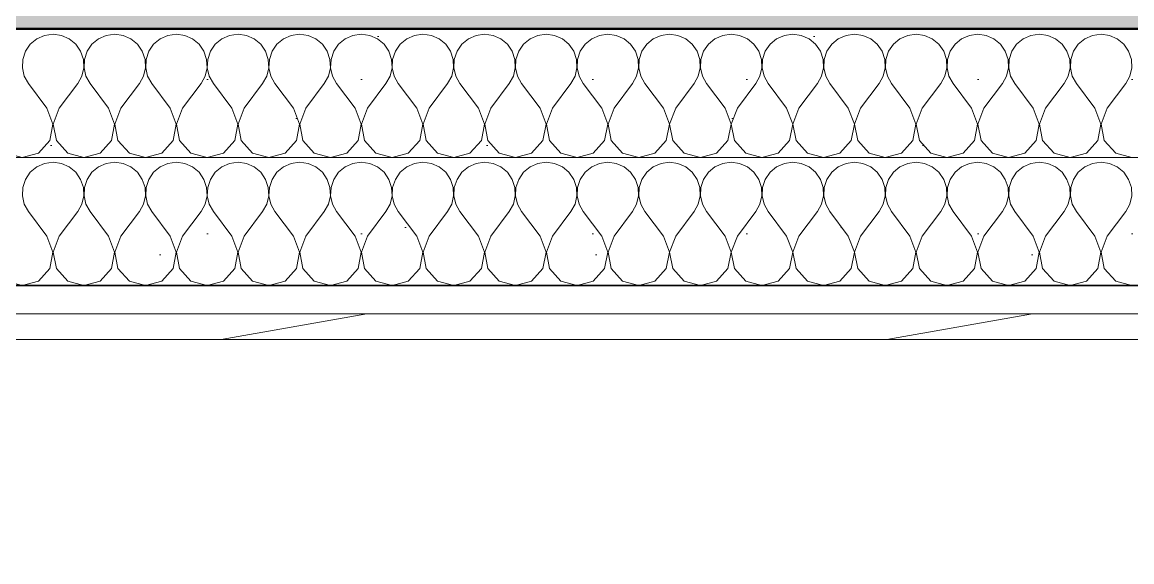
# Model space of a CAD drawing. Header units: millimetres. Extents: x 745166 to 884669, y -5000 to 15056.
# Drawn here: x 853848 to 854712, y 2814 to 3234 of the extents above; entities that cross this region are included whole.
import ezdxf

# ---------------------------------------------------------------- set-up
doc = ezdxf.new("R2010")
doc.units = ezdxf.units.MM
doc.header["$MEASUREMENT"] = 0
doc.linetypes.add('Wipeout_Contour', pattern=[1000, 0, -1000])
for name, color, linetype, lineweight in [('New_0_Pen_No__1', 7, 'Continuous', 13), ('New_2D Drafting - General_Pen_No__1', 7, 'Continuous', 13), ('New_Shell - Roof_Pen_No__21', 7, 'Continuous', 35)]:
    doc.layers.add(name, color=color, linetype=linetype, lineweight=lineweight)
doc.layers.add('New_Shell - Roof', color=7, linetype='Continuous')
doc.layers.add('New_Structural - Bearing', color=7, linetype='Continuous')

# ---------------------------------------------------------------- blocks, each defined once
blk = doc.blocks.new('*X4', base_point=(1087092.23, 129.18))
at = {"layer": 'New_Shell - Roof', "linetype": 'Continuous', "lineweight": 0, "true_color": 0x000000}
for points in [[(854142.38, 3234.18), (853992.38, 3234.18), (853992.38, 3229.18), (854142.38, 3229.18)], [(854442.38, 3234.18), (854292.38, 3234.18), (854292.38, 3229.18), (854442.38, 3229.18)], [(854742.38, 3234.18), (854592.38, 3234.18), (854592.38, 3229.18), (854742.38, 3229.18)]]:
    blk.add_hatch(color=18, dxfattribs=at).paths.add_polyline_path(points)
blk = doc.blocks.new('*X6', base_point=(1087092.23, 129.18))
at = {"layer": 'New_0_Pen_No__1', "color": 7, "linetype": 'Continuous', "lineweight": 13}
for p, q in [((853859.72, 3121.59), (853854.62, 3117.37)), ((853865.78, 3124.26), (853859.72, 3121.59)), ((853872.33, 3125.18), (853865.78, 3124.26)), ((853878.89, 3124.26), (853872.33, 3125.18)), ((853884.95, 3121.59), (853878.89, 3124.26)), ((853890.05, 3117.37), (853884.95, 3121.59)), ((853907.72, 3121.59), (853902.62, 3117.37)), ((853913.78, 3124.26), (853907.72, 3121.59)), ((853920.33, 3125.18), (853913.78, 3124.26)), ((853926.89, 3124.26), (853920.33, 3125.18)), ((853932.95, 3121.59), (853926.89, 3124.26)), ((853938.05, 3117.37), (853932.95, 3121.59)), ((853955.72, 3121.59), (853950.62, 3117.37)), ((853961.78, 3124.26), (853955.72, 3121.59)), ((853968.33, 3125.18), (853961.78, 3124.26)), ((853974.89, 3124.26), (853968.33, 3125.18)), ((853980.95, 3121.59), (853974.89, 3124.26)), ((853986.05, 3117.37), (853980.95, 3121.59)), ((854003.72, 3121.59), (853998.62, 3117.37)), ((854009.78, 3124.26), (854003.72, 3121.59)), ((854016.33, 3125.18), (854009.78, 3124.26)), ((854022.89, 3124.26), (854016.33, 3125.18)), ((854028.95, 3121.59), (854022.89, 3124.26)), ((854034.05, 3117.37), (854028.95, 3121.59)), ((854051.72, 3121.59), (854046.62, 3117.37)), ((854057.78, 3124.26), (854051.72, 3121.59)), ((854064.33, 3125.18), (854057.78, 3124.26)), ((854070.89, 3124.26), (854064.33, 3125.18)), ((854076.95, 3121.59), (854070.89, 3124.26)), ((854082.05, 3117.37), (854076.95, 3121.59)), ((854099.72, 3121.59), (854094.62, 3117.37)), ((854105.78, 3124.26), (854099.72, 3121.59)), ((854112.33, 3125.18), (854105.78, 3124.26)), ((854118.89, 3124.26), (854112.33, 3125.18)), ((854124.95, 3121.59), (854118.89, 3124.26)), ((854130.05, 3117.37), (854124.95, 3121.59)), ((854147.72, 3121.59), (854142.62, 3117.37)), ((854153.78, 3124.26), (854147.72, 3121.59)), ((854160.33, 3125.18), (854153.78, 3124.26)), ((854166.89, 3124.26), (854160.33, 3125.18)), ((854172.95, 3121.59), (854166.89, 3124.26)), ((854178.05, 3117.37), (854172.95, 3121.59)), ((854195.72, 3121.59), (854190.62, 3117.37)), ((854201.78, 3124.26), (854195.72, 3121.59)), ((854208.33, 3125.18), (854201.78, 3124.26)), ((854214.89, 3124.26), (854208.33, 3125.18)), ((854220.95, 3121.59), (854214.89, 3124.26)), ((854226.05, 3117.37), (854220.95, 3121.59)), ((854243.72, 3121.59), (854238.62, 3117.37)), ((854249.78, 3124.26), (854243.72, 3121.59)), ((854256.33, 3125.18), (854249.78, 3124.26)), ((854262.89, 3124.26), (854256.33, 3125.18)), ((854268.95, 3121.59), (854262.89, 3124.26)), ((854274.05, 3117.37), (854268.95, 3121.59)), ((854291.72, 3121.59), (854286.62, 3117.37)), ((854297.78, 3124.26), (854291.72, 3121.59)), ((854304.33, 3125.18), (854297.78, 3124.26)), ((854310.89, 3124.26), (854304.33, 3125.18)), ((854316.95, 3121.59), (854310.89, 3124.26)), ((854322.05, 3117.37), (854316.95, 3121.59)), ((854339.72, 3121.59), (854334.62, 3117.37)), ((854345.78, 3124.26), (854339.72, 3121.59)), ((854352.33, 3125.18), (854345.78, 3124.26)), ((854358.89, 3124.26), (854352.33, 3125.18)), ((854364.95, 3121.59), (854358.89, 3124.26)), ((854370.05, 3117.37), (854364.95, 3121.59)), ((854387.72, 3121.59), (854382.62, 3117.37)), ((854393.78, 3124.26), (854387.72, 3121.59)), ((854400.33, 3125.18), (854393.78, 3124.26)), ((854406.89, 3124.26), (854400.33, 3125.18)), ((854412.95, 3121.59), (854406.89, 3124.26)), ((854418.05, 3117.37), (854412.95, 3121.59)), ((854435.72, 3121.59), (854430.62, 3117.37)), ((854441.78, 3124.26), (854435.72, 3121.59)), ((854448.33, 3125.18), (854441.78, 3124.26)), ((854454.89, 3124.26), (854448.33, 3125.18)), ((854460.95, 3121.59), (854454.89, 3124.26)), ((854466.05, 3117.37), (854460.95, 3121.59)), ((854483.72, 3121.59), (854478.62, 3117.37)), ((854489.78, 3124.26), (854483.72, 3121.59)), ((854496.33, 3125.18), (854489.78, 3124.26)), ((854502.89, 3124.26), (854496.33, 3125.18)), ((854508.95, 3121.59), (854502.89, 3124.26)), ((854514.05, 3117.37), (854508.95, 3121.59)), ((854531.72, 3121.59), (854526.62, 3117.37)), ((854537.78, 3124.26), (854531.72, 3121.59)), ((854544.33, 3125.18), (854537.78, 3124.26)), ((854550.89, 3124.26), (854544.33, 3125.18)), ((854556.95, 3121.59), (854550.89, 3124.26)), ((854562.05, 3117.37), (854556.95, 3121.59)), ((854579.72, 3121.59), (854574.62, 3117.37)), ((854585.78, 3124.26), (854579.72, 3121.59)), ((854592.33, 3125.18), (854585.78, 3124.26)), ((854598.89, 3124.26), (854592.33, 3125.18)), ((854604.95, 3121.59), (854598.89, 3124.26)), ((854610.05, 3117.37), (854604.95, 3121.59)), ((854627.72, 3121.59), (854622.62, 3117.37)), ((854633.78, 3124.26), (854627.72, 3121.59)), ((854640.33, 3125.18), (854633.78, 3124.26)), ((854646.89, 3124.26), (854640.33, 3125.18)), ((854652.95, 3121.59), (854646.89, 3124.26)), ((854658.05, 3117.37), (854652.95, 3121.59)), ((854675.72, 3121.59), (854670.62, 3117.37)), ((854681.78, 3124.26), (854675.72, 3121.59)), ((854688.33, 3125.18), (854681.78, 3124.26)), ((854694.89, 3124.26), (854688.33, 3125.18)), ((854700.95, 3121.59), (854694.89, 3124.26)), ((854706.05, 3117.37), (854700.95, 3121.59)), ((853850.87, 3111.91), (853848.75, 3105.64)), ((853854.62, 3117.37), (853850.87, 3111.91)), ((853893.8, 3111.91), (853890.05, 3117.37)), ((853895.92, 3105.64), (853893.8, 3111.91)), ((853898.87, 3111.91), (853896.75, 3105.64)), ((853902.62, 3117.37), (853898.87, 3111.91)), ((853941.8, 3111.91), (853938.05, 3117.37)), ((853943.92, 3105.64), (853941.8, 3111.91)), ((853946.87, 3111.91), (853944.75, 3105.64)), ((853950.62, 3117.37), (853946.87, 3111.91)), ((853989.8, 3111.91), (853986.05, 3117.37)), ((853991.92, 3105.64), (853989.8, 3111.91)), ((853994.87, 3111.91), (853992.75, 3105.64)), ((853998.62, 3117.37), (853994.87, 3111.91)), ((854037.8, 3111.91), (854034.05, 3117.37)), ((854039.92, 3105.64), (854037.8, 3111.91)), ((854042.87, 3111.91), (854040.75, 3105.64)), ((854046.62, 3117.37), (854042.87, 3111.91)), ((854085.8, 3111.91), (854082.05, 3117.37)), ((854087.92, 3105.64), (854085.8, 3111.91)), ((854090.87, 3111.91), (854088.75, 3105.64)), ((854094.62, 3117.37), (854090.87, 3111.91)), ((854133.8, 3111.91), (854130.05, 3117.37)), ((854135.92, 3105.64), (854133.8, 3111.91)), ((854138.87, 3111.91), (854136.75, 3105.64)), ((854142.62, 3117.37), (854138.87, 3111.91)), ((854181.8, 3111.91), (854178.05, 3117.37)), ((854183.92, 3105.64), (854181.8, 3111.91)), ((854186.87, 3111.91), (854184.75, 3105.64)), ((854190.62, 3117.37), (854186.87, 3111.91)), ((854229.8, 3111.91), (854226.05, 3117.37)), ((854231.92, 3105.64), (854229.8, 3111.91)), ((854234.87, 3111.91), (854232.75, 3105.64)), ((854238.62, 3117.37), (854234.87, 3111.91)), ((854277.8, 3111.91), (854274.05, 3117.37)), ((854279.92, 3105.64), (854277.8, 3111.91)), ((854282.87, 3111.91), (854280.75, 3105.64)), ((854286.62, 3117.37), (854282.87, 3111.91)), ((854325.8, 3111.91), (854322.05, 3117.37)), ((854327.92, 3105.64), (854325.8, 3111.91)), ((854330.87, 3111.91), (854328.75, 3105.64)), ((854334.62, 3117.37), (854330.87, 3111.91)), ((854373.8, 3111.91), (854370.05, 3117.37)), ((854375.92, 3105.64), (854373.8, 3111.91)), ((854378.87, 3111.91), (854376.75, 3105.64)), ((854382.62, 3117.37), (854378.87, 3111.91)), ((854421.8, 3111.91), (854418.05, 3117.37)), ((854423.92, 3105.64), (854421.8, 3111.91)), ((854426.87, 3111.91), (854424.75, 3105.64)), ((854430.62, 3117.37), (854426.87, 3111.91)), ((854469.8, 3111.91), (854466.05, 3117.37)), ((854471.92, 3105.64), (854469.8, 3111.91)), ((854474.87, 3111.91), (854472.75, 3105.64)), ((854478.62, 3117.37), (854474.87, 3111.91)), ((854517.8, 3111.91), (854514.05, 3117.37)), ((854519.92, 3105.64), (854517.8, 3111.91)), ((854522.87, 3111.91), (854520.75, 3105.64)), ((854526.62, 3117.37), (854522.87, 3111.91)), ((854565.8, 3111.91), (854562.05, 3117.37)), ((854567.92, 3105.64), (854565.8, 3111.91)), ((854570.87, 3111.91), (854568.75, 3105.64)), ((854574.62, 3117.37), (854570.87, 3111.91)), ((854613.8, 3111.91), (854610.05, 3117.37)), ((854615.92, 3105.64), (854613.8, 3111.91)), ((854618.87, 3111.91), (854616.75, 3105.64)), ((854622.62, 3117.37), (854618.87, 3111.91)), ((854661.8, 3111.91), (854658.05, 3117.37)), ((854663.92, 3105.64), (854661.8, 3111.91)), ((854666.87, 3111.91), (854664.75, 3105.64)), ((854670.62, 3117.37), (854666.87, 3111.91)), ((854709.8, 3111.91), (854706.05, 3117.37)), ((854711.92, 3105.64), (854709.8, 3111.91)), ((853848.75, 3105.64), (853848.43, 3099.02)), ((853896.24, 3099.02), (853895.92, 3105.64)), ((853896.75, 3105.64), (853896.43, 3099.02)), ((853944.24, 3099.02), (853943.92, 3105.64)), ((853944.75, 3105.64), (853944.43, 3099.02)), ((853992.24, 3099.02), (853991.92, 3105.64)), ((853992.75, 3105.64), (853992.43, 3099.02)), ((854040.24, 3099.02), (854039.92, 3105.64)), ((854040.75, 3105.64), (854040.43, 3099.02)), ((854088.24, 3099.02), (854087.92, 3105.64)), ((854088.75, 3105.64), (854088.43, 3099.02)), ((854136.24, 3099.02), (854135.92, 3105.64)), ((854136.75, 3105.64), (854136.43, 3099.02)), ((854184.24, 3099.02), (854183.92, 3105.64)), ((854184.75, 3105.64), (854184.43, 3099.02)), ((854232.24, 3099.02), (854231.92, 3105.64)), ((854232.75, 3105.64), (854232.43, 3099.02)), ((854280.24, 3099.02), (854279.92, 3105.64)), ((854280.75, 3105.64), (854280.43, 3099.02)), ((854328.24, 3099.02), (854327.92, 3105.64)), ((854328.75, 3105.64), (854328.43, 3099.02)), ((854376.24, 3099.02), (854375.92, 3105.64)), ((854376.75, 3105.64), (854376.43, 3099.02)), ((854424.24, 3099.02), (854423.92, 3105.64)), ((854424.75, 3105.64), (854424.43, 3099.02)), ((854472.24, 3099.02), (854471.92, 3105.64)), ((854472.75, 3105.64), (854472.43, 3099.02)), ((854520.24, 3099.02), (854519.92, 3105.64)), ((854520.75, 3105.64), (854520.43, 3099.02)), ((854568.24, 3099.02), (854567.92, 3105.64)), ((854568.75, 3105.64), (854568.43, 3099.02)), ((854616.24, 3099.02), (854615.92, 3105.64)), ((854616.75, 3105.64), (854616.43, 3099.02)), ((854664.24, 3099.02), (854663.92, 3105.64)), ((854664.75, 3105.64), (854664.43, 3099.02)), ((854712.24, 3099.02), (854711.92, 3105.64)), ((853848.43, 3099.02), (853849.93, 3092.57)), ((853894.74, 3092.57), (853896.24, 3099.02)), ((853896.43, 3099.02), (853897.93, 3092.57)), ((853942.74, 3092.57), (853944.24, 3099.02)), ((853944.43, 3099.02), (853945.93, 3092.57)), ((853990.74, 3092.57), (853992.24, 3099.02)), ((853992.43, 3099.02), (853993.93, 3092.57)), ((854038.74, 3092.57), (854040.24, 3099.02)), ((854040.43, 3099.02), (854041.93, 3092.57)), ((854086.74, 3092.57), (854088.24, 3099.02)), ((854088.43, 3099.02), (854089.93, 3092.57)), ((854134.74, 3092.57), (854136.24, 3099.02)), ((854136.43, 3099.02), (854137.93, 3092.57)), ((854182.74, 3092.57), (854184.24, 3099.02)), ((854184.43, 3099.02), (854185.93, 3092.57)), ((854230.74, 3092.57), (854232.24, 3099.02)), ((854232.43, 3099.02), (854233.93, 3092.57)), ((854278.74, 3092.57), (854280.24, 3099.02)), ((854280.43, 3099.02), (854281.93, 3092.57)), ((854326.74, 3092.57), (854328.24, 3099.02)), ((854328.43, 3099.02), (854329.93, 3092.57)), ((854374.74, 3092.57), (854376.24, 3099.02)), ((854376.43, 3099.02), (854377.93, 3092.57)), ((854422.74, 3092.57), (854424.24, 3099.02)), ((854424.43, 3099.02), (854425.93, 3092.57)), ((854470.74, 3092.57), (854472.24, 3099.02)), ((854472.43, 3099.02), (854473.93, 3092.57)), ((854518.74, 3092.57), (854520.24, 3099.02)), ((854520.43, 3099.02), (854521.93, 3092.57)), ((854566.74, 3092.57), (854568.24, 3099.02)), ((854568.43, 3099.02), (854569.93, 3092.57)), ((854614.74, 3092.57), (854616.24, 3099.02)), ((854616.43, 3099.02), (854617.93, 3092.57)), ((854662.74, 3092.57), (854664.24, 3099.02)), ((854664.43, 3099.02), (854665.93, 3092.57)), ((854710.74, 3092.57), (854712.24, 3099.02)), ((853849.93, 3092.57), (853853.13, 3086.78)), ((853867.53, 3067.58), (853853.13, 3086.78)), ((853877.13, 3067.58), (853891.53, 3086.78)), ((853891.53, 3086.78), (853894.74, 3092.57)), ((853897.93, 3092.57), (853901.13, 3086.78)), ((853915.53, 3067.58), (853901.13, 3086.78)), ((853925.13, 3067.58), (853939.53, 3086.78)), ((853939.53, 3086.78), (853942.74, 3092.57)), ((853945.93, 3092.57), (853949.13, 3086.78)), ((853963.53, 3067.58), (853949.13, 3086.78)), ((853973.13, 3067.58), (853987.53, 3086.78)), ((853987.53, 3086.78), (853990.74, 3092.57)), ((853993.93, 3092.57), (853997.13, 3086.78)), ((854011.53, 3067.58), (853997.13, 3086.78)), ((854021.13, 3067.58), (854035.53, 3086.78)), ((854035.53, 3086.78), (854038.74, 3092.57)), ((854041.93, 3092.57), (854045.13, 3086.78)), ((854059.53, 3067.58), (854045.13, 3086.78)), ((854069.13, 3067.58), (854083.53, 3086.78)), ((854083.53, 3086.78), (854086.74, 3092.57)), ((854089.93, 3092.57), (854093.13, 3086.78)), ((854107.53, 3067.58), (854093.13, 3086.78)), ((854117.13, 3067.58), (854131.53, 3086.78)), ((854131.53, 3086.78), (854134.74, 3092.57)), ((854137.93, 3092.57), (854141.13, 3086.78)), ((854155.53, 3067.58), (854141.13, 3086.78)), ((854165.13, 3067.58), (854179.53, 3086.78)), ((854179.53, 3086.78), (854182.74, 3092.57)), ((854185.93, 3092.57), (854189.13, 3086.78)), ((854203.53, 3067.58), (854189.13, 3086.78)), ((854213.13, 3067.58), (854227.53, 3086.78)), ((854227.53, 3086.78), (854230.74, 3092.57)), ((854233.93, 3092.57), (854237.13, 3086.78)), ((854251.53, 3067.58), (854237.13, 3086.78)), ((854261.13, 3067.58), (854275.53, 3086.78)), ((854275.53, 3086.78), (854278.74, 3092.57)), ((854281.93, 3092.57), (854285.13, 3086.78)), ((854299.53, 3067.58), (854285.13, 3086.78)), ((854309.13, 3067.58), (854323.53, 3086.78)), ((854323.53, 3086.78), (854326.74, 3092.57)), ((854329.93, 3092.57), (854333.13, 3086.78)), ((854347.53, 3067.58), (854333.13, 3086.78)), ((854357.13, 3067.58), (854371.53, 3086.78)), ((854371.53, 3086.78), (854374.74, 3092.57)), ((854377.93, 3092.57), (854381.13, 3086.78)), ((854395.53, 3067.58), (854381.13, 3086.78)), ((854405.13, 3067.58), (854419.53, 3086.78)), ((854419.53, 3086.78), (854422.74, 3092.57)), ((854425.93, 3092.57), (854429.13, 3086.78)), ((854443.53, 3067.58), (854429.13, 3086.78)), ((854453.13, 3067.58), (854467.53, 3086.78)), ((854467.53, 3086.78), (854470.74, 3092.57)), ((854473.93, 3092.57), (854477.13, 3086.78)), ((854491.53, 3067.58), (854477.13, 3086.78)), ((854501.13, 3067.58), (854515.53, 3086.78)), ((854515.53, 3086.78), (854518.74, 3092.57)), ((854521.93, 3092.57), (854525.13, 3086.78)), ((854539.53, 3067.58), (854525.13, 3086.78)), ((854549.13, 3067.58), (854563.53, 3086.78)), ((854563.53, 3086.78), (854566.74, 3092.57)), ((854569.93, 3092.57), (854573.13, 3086.78)), ((854587.53, 3067.58), (854573.13, 3086.78)), ((854597.13, 3067.58), (854611.53, 3086.78)), ((854611.53, 3086.78), (854614.74, 3092.57)), ((854617.93, 3092.57), (854621.13, 3086.78)), ((854635.53, 3067.58), (854621.13, 3086.78)), ((854645.13, 3067.58), (854659.53, 3086.78)), ((854659.53, 3086.78), (854662.74, 3092.57)), ((854665.93, 3092.57), (854669.13, 3086.78)), ((854683.53, 3067.58), (854669.13, 3086.78)), ((854693.13, 3067.58), (854707.53, 3086.78)), ((854707.53, 3086.78), (854710.74, 3092.57)), ((853872.24, 3055.33), (853867.53, 3067.58)), ((853877.13, 3067.58), (853872.43, 3055.33)), ((853920.24, 3055.33), (853915.53, 3067.58)), ((853925.13, 3067.58), (853920.43, 3055.33)), ((853968.24, 3055.33), (853963.53, 3067.58)), ((853973.13, 3067.58), (853968.43, 3055.33)), ((854016.24, 3055.33), (854011.53, 3067.58)), ((854021.13, 3067.58), (854016.43, 3055.33)), ((854064.24, 3055.33), (854059.53, 3067.58)), ((854069.13, 3067.58), (854064.43, 3055.33)), ((854112.24, 3055.33), (854107.53, 3067.58)), ((854117.13, 3067.58), (854112.43, 3055.33)), ((854160.24, 3055.33), (854155.53, 3067.58)), ((854165.13, 3067.58), (854160.43, 3055.33)), ((854208.24, 3055.33), (854203.53, 3067.58)), ((854213.13, 3067.58), (854208.43, 3055.33)), ((854256.24, 3055.33), (854251.53, 3067.58)), ((854261.13, 3067.58), (854256.43, 3055.33)), ((854304.24, 3055.33), (854299.53, 3067.58)), ((854309.13, 3067.58), (854304.43, 3055.33)), ((854352.24, 3055.33), (854347.53, 3067.58)), ((854357.13, 3067.58), (854352.43, 3055.33)), ((854400.24, 3055.33), (854395.53, 3067.58)), ((854405.13, 3067.58), (854400.43, 3055.33)), ((854448.24, 3055.33), (854443.53, 3067.58)), ((854453.13, 3067.58), (854448.43, 3055.33)), ((854496.24, 3055.33), (854491.53, 3067.58)), ((854501.13, 3067.58), (854496.43, 3055.33)), ((854544.24, 3055.33), (854539.53, 3067.58)), ((854549.13, 3067.58), (854544.43, 3055.33)), ((854592.24, 3055.33), (854587.53, 3067.58)), ((854597.13, 3067.58), (854592.43, 3055.33)), ((854640.24, 3055.33), (854635.53, 3067.58)), ((854645.13, 3067.58), (854640.43, 3055.33)), ((854688.24, 3055.33), (854683.53, 3067.58)), ((854693.13, 3067.58), (854688.43, 3055.33)), ((853869.8, 3042.44), (853872.24, 3055.33)), ((853872.43, 3055.33), (853874.87, 3042.44)), ((853917.8, 3042.44), (853920.24, 3055.33)), ((853920.43, 3055.33), (853922.87, 3042.44)), ((853965.8, 3042.44), (853968.24, 3055.33)), ((853968.43, 3055.33), (853970.87, 3042.44)), ((854013.8, 3042.44), (854016.24, 3055.33)), ((854016.43, 3055.33), (854018.87, 3042.44)), ((854061.8, 3042.44), (854064.24, 3055.33)), ((854064.43, 3055.33), (854066.87, 3042.44)), ((854109.8, 3042.44), (854112.24, 3055.33)), ((854112.43, 3055.33), (854114.87, 3042.44)), ((854157.8, 3042.44), (854160.24, 3055.33)), ((854160.43, 3055.33), (854162.87, 3042.44)), ((854205.8, 3042.44), (854208.24, 3055.33)), ((854208.43, 3055.33), (854210.87, 3042.44)), ((854253.8, 3042.44), (854256.24, 3055.33)), ((854256.43, 3055.33), (854258.87, 3042.44)), ((854301.8, 3042.44), (854304.24, 3055.33)), ((854304.43, 3055.33), (854306.87, 3042.44)), ((854349.8, 3042.44), (854352.24, 3055.33)), ((854352.43, 3055.33), (854354.87, 3042.44)), ((854397.8, 3042.44), (854400.24, 3055.33)), ((854400.43, 3055.33), (854402.87, 3042.44)), ((854445.8, 3042.44), (854448.24, 3055.33)), ((854448.43, 3055.33), (854450.87, 3042.44)), ((854493.8, 3042.44), (854496.24, 3055.33)), ((854496.43, 3055.33), (854498.87, 3042.44)), ((854541.8, 3042.44), (854544.24, 3055.33)), ((854544.43, 3055.33), (854546.87, 3042.44)), ((854589.8, 3042.44), (854592.24, 3055.33)), ((854592.43, 3055.33), (854594.87, 3042.44)), ((854637.8, 3042.44), (854640.24, 3055.33)), ((854640.43, 3055.33), (854642.87, 3042.44)), ((854685.8, 3042.44), (854688.24, 3055.33)), ((854688.43, 3055.33), (854690.87, 3042.44)), ((853860.95, 3032.76), (853869.8, 3042.44)), ((853874.87, 3042.44), (853883.72, 3032.76)), ((853908.95, 3032.76), (853917.8, 3042.44)), ((853922.87, 3042.44), (853931.72, 3032.76)), ((853956.95, 3032.76), (853965.8, 3042.44)), ((853970.87, 3042.44), (853979.72, 3032.76)), ((854004.95, 3032.76), (854013.8, 3042.44)), ((854018.87, 3042.44), (854027.72, 3032.76)), ((854052.95, 3032.76), (854061.8, 3042.44)), ((854066.87, 3042.44), (854075.72, 3032.76)), ((854100.95, 3032.76), (854109.8, 3042.44)), ((854114.87, 3042.44), (854123.72, 3032.76)), ((854148.95, 3032.76), (854157.8, 3042.44)), ((854162.87, 3042.44), (854171.72, 3032.76)), ((854196.95, 3032.76), (854205.8, 3042.44)), ((854210.87, 3042.44), (854219.72, 3032.76)), ((854244.95, 3032.76), (854253.8, 3042.44)), ((854258.87, 3042.44), (854267.72, 3032.76)), ((854292.95, 3032.76), (854301.8, 3042.44)), ((854306.87, 3042.44), (854315.72, 3032.76)), ((854340.95, 3032.76), (854349.8, 3042.44)), ((854354.87, 3042.44), (854363.72, 3032.76)), ((854388.95, 3032.76), (854397.8, 3042.44)), ((854402.87, 3042.44), (854411.72, 3032.76)), ((854436.95, 3032.76), (854445.8, 3042.44)), ((854450.87, 3042.44), (854459.72, 3032.76)), ((854484.95, 3032.76), (854493.8, 3042.44)), ((854498.87, 3042.44), (854507.72, 3032.76)), ((854532.95, 3032.76), (854541.8, 3042.44)), ((854546.87, 3042.44), (854555.72, 3032.76)), ((854580.95, 3032.76), (854589.8, 3042.44)), ((854594.87, 3042.44), (854603.72, 3032.76)), ((854628.95, 3032.76), (854637.8, 3042.44)), ((854642.87, 3042.44), (854651.72, 3032.76)), ((854676.95, 3032.76), (854685.8, 3042.44)), ((854690.87, 3042.44), (854699.72, 3032.76)), ((853835.72, 3032.76), (853848.33, 3029.18)), ((853848.33, 3029.18), (853860.95, 3032.76)), ((853883.72, 3032.76), (853896.33, 3029.18)), ((853896.33, 3029.18), (853908.95, 3032.76)), ((853931.72, 3032.76), (853944.33, 3029.18)), ((853944.33, 3029.18), (853956.95, 3032.76)), ((853979.72, 3032.76), (853992.33, 3029.18)), ((853992.33, 3029.18), (854004.95, 3032.76)), ((854027.72, 3032.76), (854040.33, 3029.18)), ((854040.33, 3029.18), (854052.95, 3032.76)), ((854075.72, 3032.76), (854088.33, 3029.18)), ((854088.33, 3029.18), (854100.95, 3032.76)), ((854123.72, 3032.76), (854136.33, 3029.18)), ((854136.33, 3029.18), (854148.95, 3032.76)), ((854171.72, 3032.76), (854184.33, 3029.18)), ((854184.33, 3029.18), (854196.95, 3032.76)), ((854219.72, 3032.76), (854232.33, 3029.18)), ((854232.33, 3029.18), (854244.95, 3032.76)), ((854267.72, 3032.76), (854280.33, 3029.18)), ((854280.33, 3029.18), (854292.95, 3032.76)), ((854315.72, 3032.76), (854328.33, 3029.18)), ((854328.33, 3029.18), (854340.95, 3032.76)), ((854363.72, 3032.76), (854376.33, 3029.18)), ((854376.33, 3029.18), (854388.95, 3032.76)), ((854411.72, 3032.76), (854424.33, 3029.18)), ((854424.33, 3029.18), (854436.95, 3032.76)), ((854459.72, 3032.76), (854472.33, 3029.18)), ((854472.33, 3029.18), (854484.95, 3032.76)), ((854507.72, 3032.76), (854520.33, 3029.18)), ((854520.33, 3029.18), (854532.95, 3032.76)), ((854555.72, 3032.76), (854568.33, 3029.18)), ((854568.33, 3029.18), (854580.95, 3032.76)), ((854603.72, 3032.76), (854616.33, 3029.18)), ((854616.33, 3029.18), (854628.95, 3032.76)), ((854651.72, 3032.76), (854664.33, 3029.18)), ((854664.33, 3029.18), (854676.95, 3032.76)), ((854699.72, 3032.76), (854712.33, 3029.18))]:
    blk.add_line(p, q, dxfattribs=at)
blk = doc.blocks.new('*X8', base_point=(1087092.23, 129.18))
at = {"layer": 'New_0_Pen_No__1', "color": 7, "linetype": 'Continuous', "lineweight": 13}
for p, q in [((853865.78, 3223.88), (853859.72, 3221.21)), ((853872.33, 3224.8), (853865.78, 3223.88)), ((853878.89, 3223.88), (853872.33, 3224.8)), ((853884.95, 3221.21), (853878.89, 3223.88)), ((853913.78, 3223.88), (853907.72, 3221.21)), ((853920.33, 3224.8), (853913.78, 3223.88)), ((853926.89, 3223.88), (853920.33, 3224.8)), ((853932.95, 3221.21), (853926.89, 3223.88)), ((853961.78, 3223.88), (853955.72, 3221.21)), ((853968.33, 3224.8), (853961.78, 3223.88)), ((853974.89, 3223.88), (853968.33, 3224.8)), ((853980.95, 3221.21), (853974.89, 3223.88)), ((854009.78, 3223.88), (854003.72, 3221.21)), ((854016.33, 3224.8), (854009.78, 3223.88)), ((854022.89, 3223.88), (854016.33, 3224.8)), ((854028.95, 3221.21), (854022.89, 3223.88)), ((854057.78, 3223.88), (854051.72, 3221.21)), ((854064.33, 3224.8), (854057.78, 3223.88)), ((854070.89, 3223.88), (854064.33, 3224.8)), ((854076.95, 3221.21), (854070.89, 3223.88)), ((854105.78, 3223.88), (854099.72, 3221.21)), ((854112.33, 3224.8), (854105.78, 3223.88)), ((854118.89, 3223.88), (854112.33, 3224.8)), ((854124.95, 3221.21), (854118.89, 3223.88)), ((854153.78, 3223.88), (854147.72, 3221.21)), ((854160.33, 3224.8), (854153.78, 3223.88)), ((854166.89, 3223.88), (854160.33, 3224.8)), ((854172.95, 3221.21), (854166.89, 3223.88)), ((854201.78, 3223.88), (854195.72, 3221.21)), ((854208.33, 3224.8), (854201.78, 3223.88)), ((854214.89, 3223.88), (854208.33, 3224.8)), ((854220.95, 3221.21), (854214.89, 3223.88)), ((854249.78, 3223.88), (854243.72, 3221.21)), ((854256.33, 3224.8), (854249.78, 3223.88)), ((854262.89, 3223.88), (854256.33, 3224.8)), ((854268.95, 3221.21), (854262.89, 3223.88)), ((854297.78, 3223.88), (854291.72, 3221.21)), ((854304.33, 3224.8), (854297.78, 3223.88)), ((854310.89, 3223.88), (854304.33, 3224.8)), ((854316.95, 3221.21), (854310.89, 3223.88)), ((854345.78, 3223.88), (854339.72, 3221.21)), ((854352.33, 3224.8), (854345.78, 3223.88)), ((854358.89, 3223.88), (854352.33, 3224.8)), ((854364.95, 3221.21), (854358.89, 3223.88)), ((854393.78, 3223.88), (854387.72, 3221.21)), ((854400.33, 3224.8), (854393.78, 3223.88)), ((854406.89, 3223.88), (854400.33, 3224.8)), ((854412.95, 3221.21), (854406.89, 3223.88)), ((854441.78, 3223.88), (854435.72, 3221.21)), ((854448.33, 3224.8), (854441.78, 3223.88)), ((854454.89, 3223.88), (854448.33, 3224.8)), ((854460.95, 3221.21), (854454.89, 3223.88)), ((854489.78, 3223.88), (854483.72, 3221.21)), ((854496.33, 3224.8), (854489.78, 3223.88)), ((854502.89, 3223.88), (854496.33, 3224.8)), ((854508.95, 3221.21), (854502.89, 3223.88)), ((854537.78, 3223.88), (854531.72, 3221.21)), ((854544.33, 3224.8), (854537.78, 3223.88)), ((854550.89, 3223.88), (854544.33, 3224.8)), ((854556.95, 3221.21), (854550.89, 3223.88)), ((854585.78, 3223.88), (854579.72, 3221.21)), ((854592.33, 3224.8), (854585.78, 3223.88)), ((854598.89, 3223.88), (854592.33, 3224.8)), ((854604.95, 3221.21), (854598.89, 3223.88)), ((854633.78, 3223.88), (854627.72, 3221.21)), ((854640.33, 3224.8), (854633.78, 3223.88)), ((854646.89, 3223.88), (854640.33, 3224.8)), ((854652.95, 3221.21), (854646.89, 3223.88)), ((854681.78, 3223.88), (854675.72, 3221.21)), ((854688.33, 3224.8), (854681.78, 3223.88)), ((854694.89, 3223.88), (854688.33, 3224.8)), ((854700.95, 3221.21), (854694.89, 3223.88)), ((853854.62, 3216.99), (853850.87, 3211.53)), ((853859.72, 3221.21), (853854.62, 3216.99)), ((853890.05, 3216.99), (853884.95, 3221.21)), ((853893.8, 3211.53), (853890.05, 3216.99)), ((853902.62, 3216.99), (853898.87, 3211.53)), ((853907.72, 3221.21), (853902.62, 3216.99)), ((853938.05, 3216.99), (853932.95, 3221.21)), ((853941.8, 3211.53), (853938.05, 3216.99)), ((853950.62, 3216.99), (853946.87, 3211.53)), ((853955.72, 3221.21), (853950.62, 3216.99)), ((853986.05, 3216.99), (853980.95, 3221.21)), ((853989.8, 3211.53), (853986.05, 3216.99)), ((853998.62, 3216.99), (853994.87, 3211.53)), ((854003.72, 3221.21), (853998.62, 3216.99)), ((854034.05, 3216.99), (854028.95, 3221.21)), ((854037.8, 3211.53), (854034.05, 3216.99)), ((854046.62, 3216.99), (854042.87, 3211.53)), ((854051.72, 3221.21), (854046.62, 3216.99)), ((854082.05, 3216.99), (854076.95, 3221.21)), ((854085.8, 3211.53), (854082.05, 3216.99)), ((854094.62, 3216.99), (854090.87, 3211.53)), ((854099.72, 3221.21), (854094.62, 3216.99)), ((854130.05, 3216.99), (854124.95, 3221.21)), ((854133.8, 3211.53), (854130.05, 3216.99)), ((854142.62, 3216.99), (854138.87, 3211.53)), ((854147.72, 3221.21), (854142.62, 3216.99)), ((854178.05, 3216.99), (854172.95, 3221.21)), ((854181.8, 3211.53), (854178.05, 3216.99)), ((854190.62, 3216.99), (854186.87, 3211.53)), ((854195.72, 3221.21), (854190.62, 3216.99)), ((854226.05, 3216.99), (854220.95, 3221.21)), ((854229.8, 3211.53), (854226.05, 3216.99)), ((854238.62, 3216.99), (854234.87, 3211.53)), ((854243.72, 3221.21), (854238.62, 3216.99)), ((854274.05, 3216.99), (854268.95, 3221.21)), ((854277.8, 3211.53), (854274.05, 3216.99)), ((854286.62, 3216.99), (854282.87, 3211.53)), ((854291.72, 3221.21), (854286.62, 3216.99)), ((854322.05, 3216.99), (854316.95, 3221.21)), ((854325.8, 3211.53), (854322.05, 3216.99)), ((854334.62, 3216.99), (854330.87, 3211.53)), ((854339.72, 3221.21), (854334.62, 3216.99)), ((854370.05, 3216.99), (854364.95, 3221.21)), ((854373.8, 3211.53), (854370.05, 3216.99)), ((854382.62, 3216.99), (854378.87, 3211.53)), ((854387.72, 3221.21), (854382.62, 3216.99)), ((854418.05, 3216.99), (854412.95, 3221.21)), ((854421.8, 3211.53), (854418.05, 3216.99)), ((854430.62, 3216.99), (854426.87, 3211.53)), ((854435.72, 3221.21), (854430.62, 3216.99)), ((854466.05, 3216.99), (854460.95, 3221.21)), ((854469.8, 3211.53), (854466.05, 3216.99)), ((854478.62, 3216.99), (854474.87, 3211.53)), ((854483.72, 3221.21), (854478.62, 3216.99)), ((854514.05, 3216.99), (854508.95, 3221.21)), ((854517.8, 3211.53), (854514.05, 3216.99)), ((854526.62, 3216.99), (854522.87, 3211.53)), ((854531.72, 3221.21), (854526.62, 3216.99)), ((854562.05, 3216.99), (854556.95, 3221.21)), ((854565.8, 3211.53), (854562.05, 3216.99)), ((854574.62, 3216.99), (854570.87, 3211.53)), ((854579.72, 3221.21), (854574.62, 3216.99)), ((854610.05, 3216.99), (854604.95, 3221.21)), ((854613.8, 3211.53), (854610.05, 3216.99)), ((854622.62, 3216.99), (854618.87, 3211.53)), ((854627.72, 3221.21), (854622.62, 3216.99)), ((854658.05, 3216.99), (854652.95, 3221.21)), ((854661.8, 3211.53), (854658.05, 3216.99)), ((854670.62, 3216.99), (854666.87, 3211.53)), ((854675.72, 3221.21), (854670.62, 3216.99)), ((854706.05, 3216.99), (854700.95, 3221.21)), ((854709.8, 3211.53), (854706.05, 3216.99)), ((853850.87, 3211.53), (853848.75, 3205.25)), ((853895.92, 3205.25), (853893.8, 3211.53)), ((853898.87, 3211.53), (853896.75, 3205.25)), ((853943.92, 3205.25), (853941.8, 3211.53)), ((853946.87, 3211.53), (853944.75, 3205.25)), ((853991.92, 3205.25), (853989.8, 3211.53)), ((853994.87, 3211.53), (853992.75, 3205.25)), ((854039.92, 3205.25), (854037.8, 3211.53)), ((854042.87, 3211.53), (854040.75, 3205.25)), ((854087.92, 3205.25), (854085.8, 3211.53)), ((854090.87, 3211.53), (854088.75, 3205.25)), ((854135.92, 3205.25), (854133.8, 3211.53)), ((854138.87, 3211.53), (854136.75, 3205.25)), ((854183.92, 3205.25), (854181.8, 3211.53)), ((854186.87, 3211.53), (854184.75, 3205.25)), ((854231.92, 3205.25), (854229.8, 3211.53)), ((854234.87, 3211.53), (854232.75, 3205.25)), ((854279.92, 3205.25), (854277.8, 3211.53)), ((854282.87, 3211.53), (854280.75, 3205.25)), ((854327.92, 3205.25), (854325.8, 3211.53)), ((854330.87, 3211.53), (854328.75, 3205.25)), ((854375.92, 3205.25), (854373.8, 3211.53)), ((854378.87, 3211.53), (854376.75, 3205.25)), ((854423.92, 3205.25), (854421.8, 3211.53)), ((854426.87, 3211.53), (854424.75, 3205.25)), ((854471.92, 3205.25), (854469.8, 3211.53)), ((854474.87, 3211.53), (854472.75, 3205.25)), ((854519.92, 3205.25), (854517.8, 3211.53)), ((854522.87, 3211.53), (854520.75, 3205.25)), ((854567.92, 3205.25), (854565.8, 3211.53)), ((854570.87, 3211.53), (854568.75, 3205.25)), ((854615.92, 3205.25), (854613.8, 3211.53)), ((854618.87, 3211.53), (854616.75, 3205.25)), ((854663.92, 3205.25), (854661.8, 3211.53)), ((854666.87, 3211.53), (854664.75, 3205.25)), ((854711.92, 3205.25), (854709.8, 3211.53)), ((853848.75, 3205.25), (853848.43, 3198.64)), ((853848.43, 3198.64), (853849.93, 3192.19)), ((853894.74, 3192.19), (853896.24, 3198.64)), ((853896.24, 3198.64), (853895.92, 3205.25)), ((853896.75, 3205.25), (853896.43, 3198.64)), ((853896.43, 3198.64), (853897.93, 3192.19)), ((853942.74, 3192.19), (853944.24, 3198.64)), ((853944.24, 3198.64), (853943.92, 3205.25)), ((853944.75, 3205.25), (853944.43, 3198.64)), ((853944.43, 3198.64), (853945.93, 3192.19)), ((853990.74, 3192.19), (853992.24, 3198.64)), ((853992.24, 3198.64), (853991.92, 3205.25)), ((853992.75, 3205.25), (853992.43, 3198.64)), ((853992.43, 3198.64), (853993.93, 3192.19)), ((854038.74, 3192.19), (854040.24, 3198.64)), ((854040.24, 3198.64), (854039.92, 3205.25)), ((854040.75, 3205.25), (854040.43, 3198.64)), ((854040.43, 3198.64), (854041.93, 3192.19)), ((854086.74, 3192.19), (854088.24, 3198.64)), ((854088.24, 3198.64), (854087.92, 3205.25)), ((854088.75, 3205.25), (854088.43, 3198.64)), ((854088.43, 3198.64), (854089.93, 3192.19)), ((854134.74, 3192.19), (854136.24, 3198.64)), ((854136.24, 3198.64), (854135.92, 3205.25)), ((854136.75, 3205.25), (854136.43, 3198.64)), ((854136.43, 3198.64), (854137.93, 3192.19)), ((854182.74, 3192.19), (854184.24, 3198.64)), ((854184.24, 3198.64), (854183.92, 3205.25)), ((854184.75, 3205.25), (854184.43, 3198.64)), ((854184.43, 3198.64), (854185.93, 3192.19)), ((854230.74, 3192.19), (854232.24, 3198.64)), ((854232.24, 3198.64), (854231.92, 3205.25)), ((854232.75, 3205.25), (854232.43, 3198.64)), ((854232.43, 3198.64), (854233.93, 3192.19)), ((854278.74, 3192.19), (854280.24, 3198.64)), ((854280.24, 3198.64), (854279.92, 3205.25)), ((854280.75, 3205.25), (854280.43, 3198.64)), ((854280.43, 3198.64), (854281.93, 3192.19)), ((854326.74, 3192.19), (854328.24, 3198.64)), ((854328.24, 3198.64), (854327.92, 3205.25)), ((854328.75, 3205.25), (854328.43, 3198.64)), ((854328.43, 3198.64), (854329.93, 3192.19)), ((854374.74, 3192.19), (854376.24, 3198.64)), ((854376.24, 3198.64), (854375.92, 3205.25)), ((854376.75, 3205.25), (854376.43, 3198.64)), ((854376.43, 3198.64), (854377.93, 3192.19)), ((854422.74, 3192.19), (854424.24, 3198.64)), ((854424.24, 3198.64), (854423.92, 3205.25)), ((854424.75, 3205.25), (854424.43, 3198.64)), ((854424.43, 3198.64), (854425.93, 3192.19)), ((854470.74, 3192.19), (854472.24, 3198.64)), ((854472.24, 3198.64), (854471.92, 3205.25)), ((854472.75, 3205.25), (854472.43, 3198.64)), ((854472.43, 3198.64), (854473.93, 3192.19)), ((854518.74, 3192.19), (854520.24, 3198.64)), ((854520.24, 3198.64), (854519.92, 3205.25)), ((854520.75, 3205.25), (854520.43, 3198.64)), ((854520.43, 3198.64), (854521.93, 3192.19)), ((854566.74, 3192.19), (854568.24, 3198.64)), ((854568.24, 3198.64), (854567.92, 3205.25)), ((854568.75, 3205.25), (854568.43, 3198.64)), ((854568.43, 3198.64), (854569.93, 3192.19)), ((854614.74, 3192.19), (854616.24, 3198.64)), ((854616.24, 3198.64), (854615.92, 3205.25)), ((854616.75, 3205.25), (854616.43, 3198.64)), ((854616.43, 3198.64), (854617.93, 3192.19)), ((854662.74, 3192.19), (854664.24, 3198.64)), ((854664.24, 3198.64), (854663.92, 3205.25)), ((854664.75, 3205.25), (854664.43, 3198.64)), ((854664.43, 3198.64), (854665.93, 3192.19)), ((854710.74, 3192.19), (854712.24, 3198.64)), ((854712.24, 3198.64), (854711.92, 3205.25)), ((853849.93, 3192.19), (853853.13, 3186.4)), ((853891.53, 3186.4), (853894.74, 3192.19)), ((853897.93, 3192.19), (853901.13, 3186.4)), ((853939.53, 3186.4), (853942.74, 3192.19)), ((853945.93, 3192.19), (853949.13, 3186.4)), ((853987.53, 3186.4), (853990.74, 3192.19)), ((853993.93, 3192.19), (853997.13, 3186.4)), ((854035.53, 3186.4), (854038.74, 3192.19)), ((854041.93, 3192.19), (854045.13, 3186.4)), ((854083.53, 3186.4), (854086.74, 3192.19)), ((854089.93, 3192.19), (854093.13, 3186.4)), ((854131.53, 3186.4), (854134.74, 3192.19)), ((854137.93, 3192.19), (854141.13, 3186.4)), ((854179.53, 3186.4), (854182.74, 3192.19)), ((854185.93, 3192.19), (854189.13, 3186.4)), ((854227.53, 3186.4), (854230.74, 3192.19)), ((854233.93, 3192.19), (854237.13, 3186.4)), ((854275.53, 3186.4), (854278.74, 3192.19)), ((854281.93, 3192.19), (854285.13, 3186.4)), ((854323.53, 3186.4), (854326.74, 3192.19)), ((854329.93, 3192.19), (854333.13, 3186.4)), ((854371.53, 3186.4), (854374.74, 3192.19)), ((854377.93, 3192.19), (854381.13, 3186.4)), ((854419.53, 3186.4), (854422.74, 3192.19)), ((854425.93, 3192.19), (854429.13, 3186.4)), ((854467.53, 3186.4), (854470.74, 3192.19)), ((854473.93, 3192.19), (854477.13, 3186.4)), ((854515.53, 3186.4), (854518.74, 3192.19)), ((854521.93, 3192.19), (854525.13, 3186.4)), ((854563.53, 3186.4), (854566.74, 3192.19)), ((854569.93, 3192.19), (854573.13, 3186.4)), ((854611.53, 3186.4), (854614.74, 3192.19)), ((854617.93, 3192.19), (854621.13, 3186.4)), ((854659.53, 3186.4), (854662.74, 3192.19)), ((854665.93, 3192.19), (854669.13, 3186.4)), ((854707.53, 3186.4), (854710.74, 3192.19)), ((853867.53, 3167.2), (853853.13, 3186.4)), ((853877.13, 3167.2), (853891.53, 3186.4)), ((853915.53, 3167.2), (853901.13, 3186.4)), ((853925.13, 3167.2), (853939.53, 3186.4)), ((853963.53, 3167.2), (853949.13, 3186.4)), ((853973.13, 3167.2), (853987.53, 3186.4)), ((854011.53, 3167.2), (853997.13, 3186.4)), ((854021.13, 3167.2), (854035.53, 3186.4)), ((854059.53, 3167.2), (854045.13, 3186.4)), ((854069.13, 3167.2), (854083.53, 3186.4)), ((854107.53, 3167.2), (854093.13, 3186.4)), ((854117.13, 3167.2), (854131.53, 3186.4)), ((854155.53, 3167.2), (854141.13, 3186.4)), ((854165.13, 3167.2), (854179.53, 3186.4)), ((854203.53, 3167.2), (854189.13, 3186.4)), ((854213.13, 3167.2), (854227.53, 3186.4)), ((854251.53, 3167.2), (854237.13, 3186.4)), ((854261.13, 3167.2), (854275.53, 3186.4)), ((854299.53, 3167.2), (854285.13, 3186.4)), ((854309.13, 3167.2), (854323.53, 3186.4)), ((854347.53, 3167.2), (854333.13, 3186.4)), ((854357.13, 3167.2), (854371.53, 3186.4)), ((854395.53, 3167.2), (854381.13, 3186.4)), ((854405.13, 3167.2), (854419.53, 3186.4)), ((854443.53, 3167.2), (854429.13, 3186.4)), ((854453.13, 3167.2), (854467.53, 3186.4)), ((854491.53, 3167.2), (854477.13, 3186.4)), ((854501.13, 3167.2), (854515.53, 3186.4)), ((854539.53, 3167.2), (854525.13, 3186.4)), ((854549.13, 3167.2), (854563.53, 3186.4)), ((854587.53, 3167.2), (854573.13, 3186.4)), ((854597.13, 3167.2), (854611.53, 3186.4)), ((854635.53, 3167.2), (854621.13, 3186.4)), ((854645.13, 3167.2), (854659.53, 3186.4)), ((854683.53, 3167.2), (854669.13, 3186.4)), ((854693.13, 3167.2), (854707.53, 3186.4)), ((853872.24, 3154.95), (853867.53, 3167.2)), ((853877.13, 3167.2), (853872.43, 3154.95)), ((853920.24, 3154.95), (853915.53, 3167.2)), ((853925.13, 3167.2), (853920.43, 3154.95)), ((853968.24, 3154.95), (853963.53, 3167.2)), ((853973.13, 3167.2), (853968.43, 3154.95)), ((854016.24, 3154.95), (854011.53, 3167.2)), ((854021.13, 3167.2), (854016.43, 3154.95)), ((854064.24, 3154.95), (854059.53, 3167.2)), ((854069.13, 3167.2), (854064.43, 3154.95)), ((854112.24, 3154.95), (854107.53, 3167.2)), ((854117.13, 3167.2), (854112.43, 3154.95)), ((854160.24, 3154.95), (854155.53, 3167.2)), ((854165.13, 3167.2), (854160.43, 3154.95)), ((854208.24, 3154.95), (854203.53, 3167.2)), ((854213.13, 3167.2), (854208.43, 3154.95)), ((854256.24, 3154.95), (854251.53, 3167.2)), ((854261.13, 3167.2), (854256.43, 3154.95)), ((854304.24, 3154.95), (854299.53, 3167.2)), ((854309.13, 3167.2), (854304.43, 3154.95)), ((854352.24, 3154.95), (854347.53, 3167.2)), ((854357.13, 3167.2), (854352.43, 3154.95)), ((854400.24, 3154.95), (854395.53, 3167.2)), ((854405.13, 3167.2), (854400.43, 3154.95)), ((854448.24, 3154.95), (854443.53, 3167.2)), ((854453.13, 3167.2), (854448.43, 3154.95)), ((854496.24, 3154.95), (854491.53, 3167.2)), ((854501.13, 3167.2), (854496.43, 3154.95)), ((854544.24, 3154.95), (854539.53, 3167.2)), ((854549.13, 3167.2), (854544.43, 3154.95)), ((854592.24, 3154.95), (854587.53, 3167.2)), ((854597.13, 3167.2), (854592.43, 3154.95)), ((854640.24, 3154.95), (854635.53, 3167.2)), ((854645.13, 3167.2), (854640.43, 3154.95)), ((854688.24, 3154.95), (854683.53, 3167.2)), ((854693.13, 3167.2), (854688.43, 3154.95)), ((853869.8, 3142.06), (853872.24, 3154.95)), ((853872.43, 3154.95), (853874.87, 3142.06)), ((853917.8, 3142.06), (853920.24, 3154.95)), ((853920.43, 3154.95), (853922.87, 3142.06)), ((853965.8, 3142.06), (853968.24, 3154.95)), ((853968.43, 3154.95), (853970.87, 3142.06)), ((854013.8, 3142.06), (854016.24, 3154.95)), ((854016.43, 3154.95), (854018.87, 3142.06)), ((854061.8, 3142.06), (854064.24, 3154.95)), ((854064.43, 3154.95), (854066.87, 3142.06)), ((854109.8, 3142.06), (854112.24, 3154.95)), ((854112.43, 3154.95), (854114.87, 3142.06)), ((854157.8, 3142.06), (854160.24, 3154.95)), ((854160.43, 3154.95), (854162.87, 3142.06)), ((854205.8, 3142.06), (854208.24, 3154.95)), ((854208.43, 3154.95), (854210.87, 3142.06)), ((854253.8, 3142.06), (854256.24, 3154.95)), ((854256.43, 3154.95), (854258.87, 3142.06)), ((854301.8, 3142.06), (854304.24, 3154.95)), ((854304.43, 3154.95), (854306.87, 3142.06)), ((854349.8, 3142.06), (854352.24, 3154.95)), ((854352.43, 3154.95), (854354.87, 3142.06)), ((854397.8, 3142.06), (854400.24, 3154.95)), ((854400.43, 3154.95), (854402.87, 3142.06)), ((854445.8, 3142.06), (854448.24, 3154.95)), ((854448.43, 3154.95), (854450.87, 3142.06)), ((854493.8, 3142.06), (854496.24, 3154.95)), ((854496.43, 3154.95), (854498.87, 3142.06)), ((854541.8, 3142.06), (854544.24, 3154.95)), ((854544.43, 3154.95), (854546.87, 3142.06)), ((854589.8, 3142.06), (854592.24, 3154.95)), ((854592.43, 3154.95), (854594.87, 3142.06)), ((854637.8, 3142.06), (854640.24, 3154.95)), ((854640.43, 3154.95), (854642.87, 3142.06)), ((854685.8, 3142.06), (854688.24, 3154.95)), ((854688.43, 3154.95), (854690.87, 3142.06)), ((853860.95, 3132.38), (853869.8, 3142.06)), ((853874.87, 3142.06), (853883.72, 3132.38)), ((853908.95, 3132.38), (853917.8, 3142.06)), ((853922.87, 3142.06), (853931.72, 3132.38)), ((853956.95, 3132.38), (853965.8, 3142.06)), ((853970.87, 3142.06), (853979.72, 3132.38)), ((854004.95, 3132.38), (854013.8, 3142.06)), ((854018.87, 3142.06), (854027.72, 3132.38)), ((854052.95, 3132.38), (854061.8, 3142.06)), ((854066.87, 3142.06), (854075.72, 3132.38)), ((854100.95, 3132.38), (854109.8, 3142.06)), ((854114.87, 3142.06), (854123.72, 3132.38)), ((854148.95, 3132.38), (854157.8, 3142.06)), ((854162.87, 3142.06), (854171.72, 3132.38)), ((854196.95, 3132.38), (854205.8, 3142.06)), ((854210.87, 3142.06), (854219.72, 3132.38)), ((854244.95, 3132.38), (854253.8, 3142.06)), ((854258.87, 3142.06), (854267.72, 3132.38)), ((854292.95, 3132.38), (854301.8, 3142.06)), ((854306.87, 3142.06), (854315.72, 3132.38)), ((854340.95, 3132.38), (854349.8, 3142.06)), ((854354.87, 3142.06), (854363.72, 3132.38)), ((854388.95, 3132.38), (854397.8, 3142.06)), ((854402.87, 3142.06), (854411.72, 3132.38)), ((854436.95, 3132.38), (854445.8, 3142.06)), ((854450.87, 3142.06), (854459.72, 3132.38)), ((854484.95, 3132.38), (854493.8, 3142.06)), ((854498.87, 3142.06), (854507.72, 3132.38)), ((854532.95, 3132.38), (854541.8, 3142.06)), ((854546.87, 3142.06), (854555.72, 3132.38)), ((854580.95, 3132.38), (854589.8, 3142.06)), ((854594.87, 3142.06), (854603.72, 3132.38)), ((854628.95, 3132.38), (854637.8, 3142.06)), ((854642.87, 3142.06), (854651.72, 3132.38)), ((854676.95, 3132.38), (854685.8, 3142.06)), ((854690.87, 3142.06), (854699.72, 3132.38)), ((853835.72, 3132.38), (853848.33, 3128.8)), ((853848.33, 3128.8), (853860.95, 3132.38)), ((853883.72, 3132.38), (853896.33, 3128.8)), ((853896.33, 3128.8), (853908.95, 3132.38)), ((853931.72, 3132.38), (853944.33, 3128.8)), ((853944.33, 3128.8), (853956.95, 3132.38)), ((853979.72, 3132.38), (853992.33, 3128.8)), ((853992.33, 3128.8), (854004.95, 3132.38)), ((854027.72, 3132.38), (854040.33, 3128.8)), ((854040.33, 3128.8), (854052.95, 3132.38)), ((854075.72, 3132.38), (854088.33, 3128.8)), ((854088.33, 3128.8), (854100.95, 3132.38)), ((854123.72, 3132.38), (854136.33, 3128.8)), ((854136.33, 3128.8), (854148.95, 3132.38)), ((854171.72, 3132.38), (854184.33, 3128.8)), ((854184.33, 3128.8), (854196.95, 3132.38)), ((854219.72, 3132.38), (854232.33, 3128.8)), ((854232.33, 3128.8), (854244.95, 3132.38)), ((854267.72, 3132.38), (854280.33, 3128.8)), ((854280.33, 3128.8), (854292.95, 3132.38)), ((854315.72, 3132.38), (854328.33, 3128.8)), ((854328.33, 3128.8), (854340.95, 3132.38)), ((854363.72, 3132.38), (854376.33, 3128.8)), ((854376.33, 3128.8), (854388.95, 3132.38)), ((854411.72, 3132.38), (854424.33, 3128.8)), ((854424.33, 3128.8), (854436.95, 3132.38)), ((854459.72, 3132.38), (854472.33, 3128.8)), ((854472.33, 3128.8), (854484.95, 3132.38)), ((854507.72, 3132.38), (854520.33, 3128.8)), ((854520.33, 3128.8), (854532.95, 3132.38)), ((854555.72, 3132.38), (854568.33, 3128.8)), ((854568.33, 3128.8), (854580.95, 3132.38)), ((854603.72, 3132.38), (854616.33, 3128.8)), ((854616.33, 3128.8), (854628.95, 3132.38)), ((854651.72, 3132.38), (854664.33, 3128.8)), ((854664.33, 3128.8), (854676.95, 3132.38)), ((854699.72, 3132.38), (854712.33, 3128.8))]:
    blk.add_line(p, q, dxfattribs=at)
blk = doc.blocks.new('*X9', base_point=(1087092.23, 129.18))
at = {"layer": 'New_0_Pen_No__1', "linetype": 'Continuous', "lineweight": 0, "true_color": 0x000000}
blk.add_hatch(color=18, dxfattribs=at).paths.add_polyline_path([(855858.5, 3241.03), (851578.5, 3241.03), (851578.5, 3228.41), (855858.5, 3228.41)])

msp = doc.modelspace()

# ---------------------------------------------------------------- linework, layer by layer
at = {"layer": 'New_0_Pen_No__1', "color": 7, "linetype": 'Continuous', "lineweight": 13, "flags": 128}
for points in [[(855858.5, 3241.03), (855858.5, 3228.41), (851578.5, 3228.41), (851578.5, 3241.03)], [(855858.5, 3228.41), (855858.5, 3128.8), (851578.5, 3128.8), (851578.5, 3228.41)]]:
    msp.add_lwpolyline(points, close=True, dxfattribs=at)
at = {"layer": 'New_Shell - Roof_Pen_No__21', "color": 7, "linetype": 'Continuous', "lineweight": 35}
msp.add_line((855718.5, 3229.18), (851718.5, 3229.18), dxfattribs=at)

# ---------------------------------------------------------------- block references
at = {"layer": 'New_0_Pen_No__1', "color": 7, "linetype": 'Continuous', "lineweight": 13}
for name in ['*X9', '*X8']:
    msp.add_blockref(name, (1087092.23, 129.18), dxfattribs=at)
at = {"layer": 'New_Shell - Roof', "lineweight": 0}
msp.add_blockref('*X4', (1087092.23, 129.18), dxfattribs=at)

# ---------------------------------------------------------------- wipeouts: each hides what was drawn before it
at = {"color": 254, "linetype": 'Wipeout_Contour', "lineweight": 0, "ltscale": 26431299.30567908}
msp.add_wipeout([(851718.5, 2579.18), (851818.5, 2579.18), (851818.5, 2573.18), (852704, 2573.18), (852704, 2579.18), (852749, 2579.18), (852749, 2573.18), (854706.5, 2573.18), (854706.5, 2516.18), (854586.5, 2516.18), (854586.5, 2459.18), (852149.65, 2459.18), (852115.16, 2457.37), (852084.16, 2452.46), (852053.85, 2444.34), (852024.55, 2433.09), (851996.59, 2418.84), (851970.27, 2401.75), (851945.88, 2382), (851923.68, 2359.81), (851903.93, 2335.42), (851886.84, 2309.1), (851872.59, 2281.13), (851861.34, 2251.83), (851853.22, 2221.52), (851848.31, 2190.52), (851846.5, 2156.04), (851846.5, 129.18), (855718.5, 129.18), (855718.5, 3029.18), (851718.5, 3029.18)], dxfattribs=at).dxf.layer = 'New_Structural - Bearing'

# ---------------------------------------------------------------- next in the draw order: hatches: boundary and pattern name
at = {"layer": 'New_2D Drafting - General_Pen_No__1', "linetype": 'Continuous', "lineweight": 13}
h = msp.add_hatch(dxfattribs=at)
h.set_pattern_fill('Wood_0005', style=0, pattern_type=2)
h.set_pattern_definition([(10, (1087092.23, 129.18), (-15.628336, 88.632695), [])])
h.paths.add_polyline_path([(855718.5, 3007.18), (851718.5, 3007.18), (851718.5, 2987.18), (855718.5, 2987.18)])
at = {"layer": 'New_Shell - Roof', "linetype": 'Continuous', "lineweight": 0, "true_color": 0x000000}
h = msp.add_hatch(dxfattribs=at)
h.set_pattern_fill('Structural_Concrete_0005', color=18, style=0, pattern_type=2)
h.set_pattern_definition([(0, (1087092.2, 129.2), (0, 623.5383), [60, -300]), (0, (1087272.2, 440.95), (0, 623.5383), [60, -300]), (60, (1087092.2, 129.2), (-540, 311.7692), [60, -300]), (60, (1087452.2, 129.2), (-540, 311.7692), [60, -300]), (120, (1087152.2, 129.2), (540, 311.7692), [60, -300]), (120, (1087512.2, 129.2), (540, 311.7692), [60, -300]), (0, (1087092.23, 189.18), (0, 120.000005), [0, -120.000005, 0, -180.00001]), (45, (1087152.23, 189.18), (-84.85282, 84.85282), [0, -90.000004, 0, -150.000006])])
h.paths.add_polyline_path([(851718.5, 3229.18), (851718.5, 3029.18), (855718.5, 3029.18), (855718.5, 3229.18)])

# ---------------------------------------------------------------- next in the draw order: linework, layer by layer
at = {"layer": 'New_0_Pen_No__1', "color": 7, "linetype": 'Continuous', "lineweight": 13, "flags": 128}
msp.add_lwpolyline([(855858.5, 3128.8), (855858.5, 3029.18), (851578.5, 3029.18), (851578.5, 3128.8)], close=True, dxfattribs=at)
at = {"layer": 'New_2D Drafting - General_Pen_No__1', "color": 7, "linetype": 'Continuous', "lineweight": 13, "flags": 128}
msp.add_lwpolyline([(855718.5, 3007.18), (851718.5, 3007.18), (851718.5, 2987.18), (855718.5, 2987.18)], close=True, dxfattribs=at)
at = {"layer": 'New_Shell - Roof_Pen_No__21', "color": 7, "linetype": 'Continuous', "lineweight": 35}
msp.add_line((855718.5, 3029.18), (851718.5, 3029.18), dxfattribs=at)

# ---------------------------------------------------------------- next in the draw order: block references
at = {"layer": 'New_0_Pen_No__1', "color": 7, "linetype": 'Continuous', "lineweight": 13}
msp.add_blockref('*X6', (1087092.23, 129.18), dxfattribs=at)

doc.saveas('drawing.dxf')
